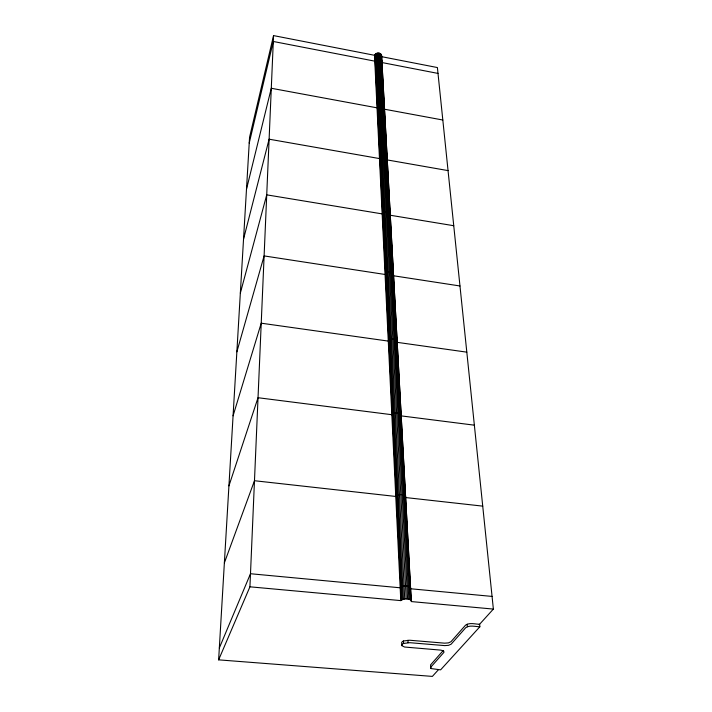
<?xml version="1.0" encoding="UTF-8"?>
<svg xmlns="http://www.w3.org/2000/svg" width="712" height="712" viewBox="0 0 712 712"><rect width="100%" height="100%" fill="white"/><g stroke="black" fill="none" stroke-linecap="round" stroke-linejoin="round"><path stroke-width="1.07" d="M438.334 669.832L432.38 676.4L218.629 659.855L249.93 586.813L273.55 35.6L374.494 55.287C375.66 52.136 381.427 52.261 381.632 55.901L411.242 601.569L493.372 609.08L437.399 67.551L381.561 56.666L381.632 55.901M430.635 668.176L430.68 667.295L443.968 652.281L443.647 650.928L440.799 650.118L404.594 647.03L401.844 645.642L401.728 643.194A7.209 2.679 -1.9 0 1 403.446 640.996L409.72 640.239L444.564 643.167L448.382 642.9L450.945 641.743L465.559 625.145C469.689 622.279 475.064 624.219 479.621 624.264L479.852 626.765L440.612 669.85L431.027 668.559L430.538 664.928L443.095 650.661M218.629 659.855L249.565 137.265L273.55 35.6M249.218 143.094L273.292 41.474L374.779 61.152C376.034 57.627 382.718 58.411 381.881 62.531L438.005 73.416M246.486 189.276L271.29 88.27L377.031 107.832C378.375 104.361 385.21 105.02 384.418 109.203L442.82 120.016M243.531 239.143L269.109 139.196L379.478 158.571C380.92 155.163 387.898 155.67 387.186 159.924L448.053 170.604M240.336 293.148L266.724 194.848L382.139 213.894C383.706 210.583 390.817 210.921 390.194 215.229L453.749 225.713M236.865 351.826L264.108 255.911L385.067 274.476C386.758 271.299 393.994 271.432 393.496 275.767L459.979 285.975M233.073 415.817L261.224 323.195L388.28 341.093C390.123 338.084 397.465 337.986 397.118 342.339L466.814 352.155M228.926 485.878L258.029 397.723L391.822 414.704C393.852 411.91 401.265 411.554 401.132 415.879L474.361 425.171M224.369 562.898L254.478 480.725L395.765 496.451C398.248 494.057 403.134 493.701 405.582 496.264L405.573 497.546L482.736 506.134M219.332 647.991L250.49 573.73L400.171 587.792C402.983 585.602 407.789 585.246 410.557 587.596L410.548 588.762L492.063 596.416M479.238 624.673L493.372 609.08M249.93 586.813L400.794 600.608C403.651 598.463 408.439 598.107 411.26 600.421L411.385 600.999M479.852 626.765C475.296 626.72 469.92 624.798 465.773 627.646L451.132 644.182L448.569 645.339L444.742 645.606L409.845 642.696L403.57 643.443A7.218 2.661 -1.9 0 0 401.844 645.642M467.161 624.228L467.375 626.729M381.525 55.1L411.26 600.421M381.196 54.415L410.788 599.913M380.635 53.836L409.978 599.495M379.843 53.373L408.83 599.157M379.015 53.053L407.602 598.926M378.081 53.026L406.214 598.917M407.949 640.195L408.074 642.642M377.093 53.151L404.736 599.014M376.239 53.444L403.455 599.237M375.509 53.925L402.36 599.602M374.913 54.593L401.443 600.091M403.446 640.996L403.57 643.443M374.494 55.287L400.794 600.608"/></g></svg>
